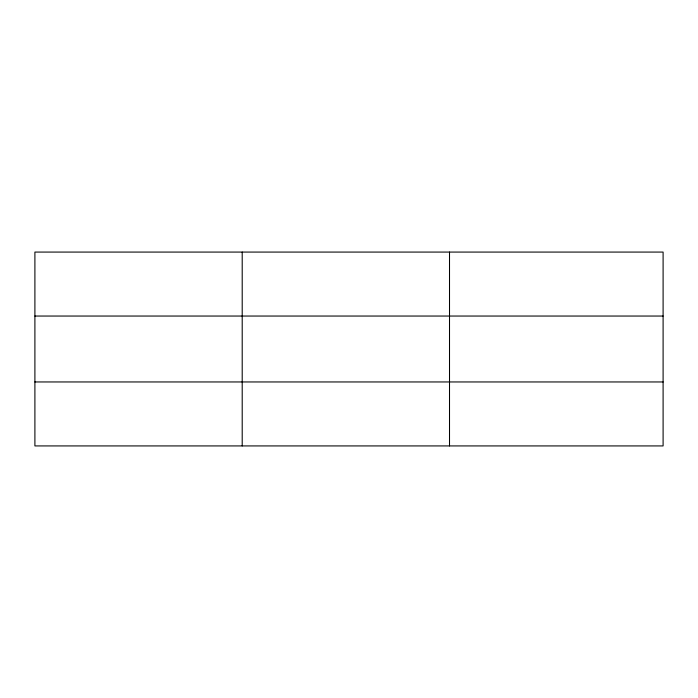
<?xml version="1.0" encoding="UTF-8"?>
<svg xmlns="http://www.w3.org/2000/svg" width="698" height="698" viewBox="0 0 698 698"><rect width="100%" height="100%" fill="white"/><g stroke="black" fill="none" stroke-linecap="round" stroke-linejoin="round"><path stroke-width="1.05" d="M242.206 252.074L242.206 445.926M449.512 252.074L449.512 445.926M663.1 381.954L663.1 445.926L34.9 445.926L34.9 252.074L663.1 252.074L663.1 381.954L34.9 381.954M34.9 316.046L663.1 316.046"/></g></svg>
